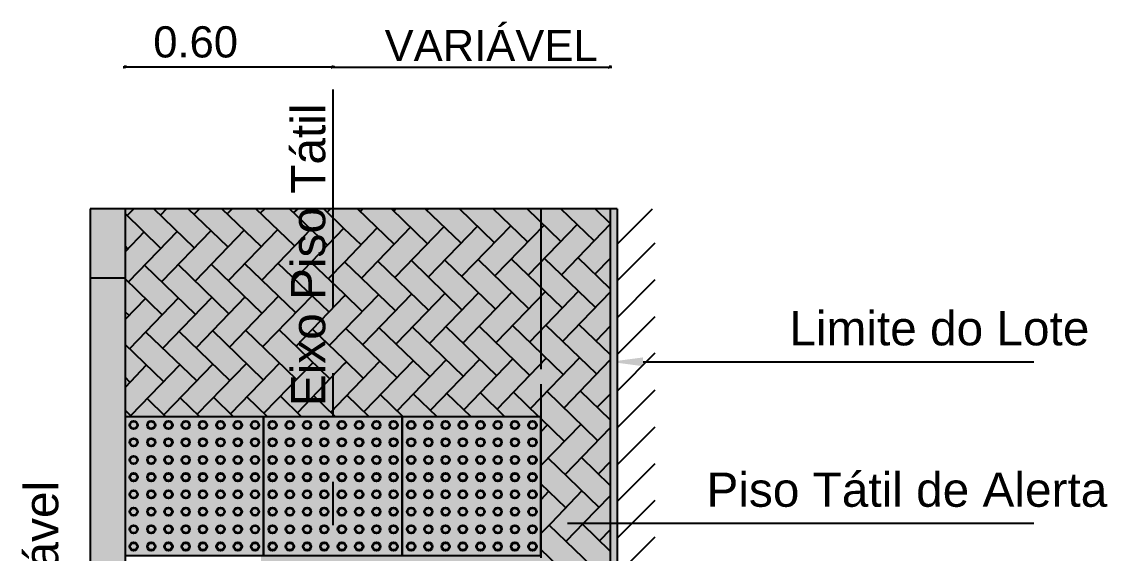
# Model space of a CAD drawing. Header units: feet. Extents: x 203667 to 205527, y 9204857 to 9205156.
# Drawn here: x 203745.495 to 203748.626, y 9204928.338 to 9204929.87 of the extents above; entities that cross this region are included whole.
import ezdxf

# ---------------------------------------------------------------- set-up
doc = ezdxf.new("R2010")
doc.units = ezdxf.units.FT
doc.header["$LTSCALE"] = 0.3
doc.header["$MEASUREMENT"] = 0
doc.layers.add('PDF_0', color=7, linetype='Continuous', true_color=0x929498)
doc.layers.add('PDF_A_Piso_Tatil', color=7, linetype='Continuous', true_color=0xffffa3)
for name, color, linetype in [('PDF_A_Cotas', 7, 'Continuous'), ('PDF_A_Texto', 7, 'Continuous'), ('PDF_Text', 7, 'Continuous')]:
    doc.layers.add(name, color=color, linetype=linetype)
doc.styles.add('PDF Arial', font='arial.ttf')

msp = doc.modelspace()

# ---------------------------------------------------------------- hatches: boundary and pattern name
at = {"layer": 'PDF_0', "transparency": 33554559}
for points in [[(203745.7982, 9204929.7431), (203745.7971, 9204929.7442), (203745.7876, 9204929.7347), (203745.7887, 9204929.7336)], [(203746.3882, 9204929.7336), (203746.3978, 9204929.7431), (203746.3967, 9204929.7442), (203746.3872, 9204929.7347)], [(203747.1866, 9204929.7347), (203747.1876, 9204929.7336), (203747.1972, 9204929.7431), (203747.1961, 9204929.7442)], [(203747.212, 9204929.3307), (203747.1919, 9204929.3307), (203747.1919, 9204926.7337), (203747.212, 9204926.7337)]]:
    msp.add_hatch(color=7, dxfattribs=at).paths.add_polyline_path(points)
at = {"layer": 'PDF_0', "true_color": 0xf7f7f7, "transparency": 33554559}
msp.add_hatch(color=7, dxfattribs=at).paths.add_polyline_path([(203747.1919, 9204929.3307), (203745.7929, 9204929.3307), (203745.7929, 9204928.7312), (203746.992, 9204928.7312), (203746.992, 9204928.3315), (203746.5997, 9204928.3315), (203746.5997, 9204926.7337), (203747.1919, 9204926.7337)])
at = {"layer": 'PDF_A_Cotas', "true_color": 0xdfdfdf, "transparency": 33554559}
msp.add_hatch(color=254, dxfattribs=at).paths.add_polyline_path([(203745.7929, 9204929.3307), (203745.6925, 9204929.3307), (203745.6925, 9204926.7337), (203745.7929, 9204926.7337)])
at = {"layer": 'PDF_A_Piso_Tatil', "transparency": 33554559}
msp.add_hatch(color=256, dxfattribs=at).paths.add_polyline_path([(203746.992, 9204928.7312), (203745.7929, 9204928.7312), (203745.7929, 9204928.3315), (203746.1852, 9204928.3315), (203746.1852, 9204926.7337), (203746.5997, 9204926.7337), (203746.5997, 9204928.3315), (203746.992, 9204928.3315)])

# ---------------------------------------------------------------- linework, layer by layer
at = {"layer": 'PDF_0', "color": 7, "lineweight": 25}
for points in [[(203746.3978, 9204929.7389), (203745.7876, 9204929.7389)], [(203745.7929, 9204929.7368), (203745.7929, 9204929.7442)], [(203746.3872, 9204929.7389), (203747.1972, 9204929.7389)], [(203746.3925, 9204929.7368), (203746.3925, 9204929.7442)], [(203746.3925, 9204929.7368), (203746.3925, 9204929.7442)], [(203747.1919, 9204929.7368), (203747.1919, 9204929.7442)], [(203745.6925, 9204929.3307), (203745.6925, 9204926.7337)], [(203747.212, 9204929.3307), (203745.6925, 9204929.3307)], [(203745.7929, 9204929.3307), (203745.7929, 9204926.7337)], [(203747.1919, 9204929.3307), (203747.1919, 9204926.7337)], [(203747.212, 9204929.2292), (203747.3145, 9204929.3307)], [(203747.212, 9204929.3307), (203747.212, 9204926.7337)], [(203747.212, 9204929.1235), (203747.3219, 9204929.2324)], [(203745.7929, 9204929.1309), (203745.6925, 9204929.1309)], [(203747.212, 9204929.0167), (203747.3219, 9204929.1267)], [(203747.212, 9204928.9109), (203747.3219, 9204929.0209)], [(203747.212, 9204928.8052), (203747.3219, 9204928.9152)], [(203747.212, 9204928.6995), (203747.3219, 9204928.8094)], [(203747.212, 9204928.5927), (203747.3219, 9204928.7026)], [(203747.212, 9204928.4869), (203747.3219, 9204928.5969)], [(203747.212, 9204928.3812), (203747.3219, 9204928.4911)], [(203747.212, 9204928.2754), (203747.3219, 9204928.3854)]]:
    msp.add_lwpolyline(points, dxfattribs=at)
at = {"layer": 'PDF_0', "color": 20, "lineweight": 25, "true_color": 0xf43d00}
for points in [[(203746.3925, 9204929.6744), (203746.3925, 9204929.0442)], [(203746.992, 9204929.3307), (203746.992, 9204928.8686)], [(203746.3925, 9204928.857), (203746.3925, 9204928.7322)], [(203746.992, 9204928.8253), (203746.992, 9204928.3251)], [(203746.3925, 9204928.544), (203746.3925, 9204928.4192)]]:
    msp.add_lwpolyline(points, dxfattribs=at)
at = {"layer": 'PDF_0', "color": 251, "lineweight": 25, "true_color": 0x636363}
for points in [[(203745.8183, 9204929.3307), (203745.7993, 9204929.3117)], [(203745.9928, 9204929.2187), (203745.8764, 9204929.3307)], [(203745.9124, 9204929.3307), (203745.8955, 9204929.3128)], [(203746.089, 9204929.2208), (203745.9748, 9204929.3307)], [(203746.0076, 9204929.3307), (203745.9917, 9204929.3149)], [(203746.1852, 9204929.2218), (203746.0721, 9204929.3307)], [(203746.1017, 9204929.3307), (203746.0869, 9204929.3159)], [(203746.2814, 9204929.2239), (203746.1704, 9204929.3307)], [(203746.1958, 9204929.3307), (203746.1831, 9204929.318)], [(203746.3777, 9204929.225), (203746.2677, 9204929.3307)], [(203746.291, 9204929.3307), (203746.2793, 9204929.3202)], [(203746.4252, 9204929.2736), (203746.366, 9204929.3307)], [(203746.3851, 9204929.3307), (203746.3756, 9204929.3212)], [(203746.5701, 9204929.2282), (203746.4633, 9204929.3307)], [(203746.4792, 9204929.3307), (203746.4718, 9204929.3233)], [(203746.6653, 9204929.2303), (203746.5617, 9204929.3307)], [(203746.5743, 9204929.3307), (203746.568, 9204929.3244)], [(203746.7615, 9204929.2324), (203746.6589, 9204929.3307)], [(203746.6685, 9204929.3307), (203746.6642, 9204929.3265)], [(203746.8577, 9204929.2335), (203746.7573, 9204929.3307)], [(203746.7626, 9204929.3307), (203746.7605, 9204929.3276)], [(203746.954, 9204929.2356), (203746.8546, 9204929.3307)], [(203746.8577, 9204929.3307), (203746.8567, 9204929.3297)], [(203747.0502, 9204929.2366), (203746.9529, 9204929.3307)], [(203747.1464, 9204929.2387), (203747.0502, 9204929.3307)], [(203747.1919, 9204929.2884), (203747.1485, 9204929.3307)], [(203745.8965, 9204929.2165), (203745.7929, 9204929.317)], [(203745.8479, 9204929.2641), (203745.7929, 9204929.207)], [(203745.9441, 9204929.2662), (203745.8024, 9204929.1193)], [(203746.0403, 9204929.2673), (203745.8987, 9204929.1214)], [(203746.1366, 9204929.2694), (203745.9949, 9204929.1224)], [(203746.2328, 9204929.2705), (203746.0911, 9204929.1245)], [(203746.329, 9204929.2726), (203746.1873, 9204929.1256)], [(203746.4242, 9204929.2747), (203746.2825, 9204929.1277)], [(203746.5204, 9204929.2758), (203746.4252, 9204929.1764), (203746.3787, 9204929.1288)], [(203746.4739, 9204929.2271), (203746.4252, 9204929.2736)], [(203746.6166, 9204929.2779), (203746.4749, 9204929.1309)], [(203746.7129, 9204929.2789), (203746.5712, 9204929.133)], [(203746.8091, 9204929.281), (203746.6674, 9204929.1341)], [(203746.9053, 9204929.2821), (203746.7636, 9204929.1362)], [(203747.0015, 9204929.2842), (203746.8598, 9204929.1372)], [(203747.0978, 9204929.2863), (203746.9561, 9204929.1393)], [(203747.1919, 9204929.2863), (203747.0523, 9204929.1415)], [(203745.8003, 9204929.2155), (203745.7929, 9204929.2229)], [(203745.9959, 9204929.0262), (203745.85, 9204929.1679)], [(203746.0922, 9204929.0283), (203745.9462, 9204929.17)], [(203746.1884, 9204929.0294), (203746.0414, 9204929.1711)], [(203746.2846, 9204929.0315), (203746.1376, 9204929.1732)], [(203746.3808, 9204929.0336), (203746.2339, 9204929.1742)], [(203746.4252, 9204929.0854), (203746.3301, 9204929.1764)], [(203746.5733, 9204929.0368), (203746.4263, 9204929.1785)], [(203746.6695, 9204929.0378), (203746.5225, 9204929.1795)], [(203746.7647, 9204929.0399), (203746.6188, 9204929.1816)], [(203746.8609, 9204929.0421), (203746.715, 9204929.1827)], [(203746.9571, 9204929.0431), (203746.8112, 9204929.1848)], [(203747.0534, 9204929.0452), (203746.9064, 9204929.1869)], [(203747.1496, 9204929.0463), (203747.0026, 9204929.188)], [(203747.1919, 9204929.1002), (203747.0988, 9204929.1901)], [(203747.1919, 9204929.188), (203747.1475, 9204929.1425)], [(203745.8997, 9204929.0251), (203745.7929, 9204929.1288)], [(203745.8511, 9204929.0717), (203745.7929, 9204929.0114)], [(203745.9473, 9204929.0738), (203745.8056, 9204928.9268)], [(203746.0435, 9204929.0748), (203745.9018, 9204928.9289)], [(203746.1397, 9204929.077), (203745.9981, 9204928.93)], [(203746.236, 9204929.0791), (203746.0943, 9204928.9321)], [(203746.3322, 9204929.0801), (203746.1905, 9204928.9342)], [(203746.4284, 9204929.0822), (203746.4252, 9204929.0791), (203746.2867, 9204928.9353)], [(203746.5236, 9204929.0833), (203746.4252, 9204928.9807), (203746.383, 9204928.9374)], [(203746.4771, 9204929.0347), (203746.4252, 9204929.0854)], [(203746.6198, 9204929.0854), (203746.4781, 9204928.9384)], [(203746.716, 9204929.0875), (203746.5743, 9204928.9406)], [(203746.8123, 9204929.0886), (203746.6706, 9204928.9416)], [(203746.9085, 9204929.0907), (203746.7668, 9204928.9437)], [(203747.0047, 9204929.0918), (203746.863, 9204928.9458)], [(203747.1009, 9204929.0939), (203746.9592, 9204928.9469)], [(203747.1919, 9204929.0907), (203747.0555, 9204928.949)], [(203745.8045, 9204929.023), (203745.7929, 9204929.0336)], [(203746.0002, 9204928.8348), (203745.8532, 9204928.9754)], [(203746.0953, 9204928.8359), (203745.9494, 9204928.9776)], [(203746.1916, 9204928.838), (203746.0456, 9204928.9797)], [(203746.2878, 9204928.839), (203746.1408, 9204928.9807)], [(203746.384, 9204928.8412), (203746.237, 9204928.9828)], [(203746.4252, 9204928.8961), (203746.3333, 9204928.9839)], [(203746.5765, 9204928.8443), (203746.4295, 9204928.986)], [(203746.6727, 9204928.8464), (203746.5257, 9204928.9881)], [(203746.7689, 9204928.8475), (203746.6219, 9204928.9892)], [(203746.8651, 9204928.8496), (203746.7182, 9204928.9913)], [(203746.9603, 9204928.8507), (203746.8144, 9204928.9924)], [(203747.0565, 9204928.8528), (203746.9106, 9204928.9945)], [(203747.1528, 9204928.8549), (203747.0068, 9204928.9955)], [(203747.1919, 9204928.9109), (203747.102, 9204928.9977)], [(203747.1919, 9204928.9924), (203747.1517, 9204928.9501)], [(203745.9039, 9204928.8327), (203745.7929, 9204928.9395)], [(203745.8542, 9204928.8803), (203745.7929, 9204928.8158)], [(203745.9505, 9204928.8813), (203745.8088, 9204928.7344)], [(203746.0467, 9204928.8835), (203745.905, 9204928.7365)], [(203746.1429, 9204928.8845), (203746.0012, 9204928.7386)], [(203746.2391, 9204928.8866), (203746.0974, 9204928.7396)], [(203746.3354, 9204928.8877), (203746.1937, 9204928.7418)], [(203746.4252, 9204928.8835), (203746.2899, 9204928.7428)], [(203746.4802, 9204928.8422), (203746.4252, 9204928.8961)], [(203746.5278, 9204928.8919), (203746.4252, 9204928.7851)], [(203746.4316, 9204928.8898), (203746.4252, 9204928.8835)], [(203746.624, 9204928.893), (203746.4823, 9204928.747)], [(203746.7192, 9204928.8951), (203746.5775, 9204928.7481)], [(203746.8154, 9204928.8961), (203746.6737, 9204928.7502)], [(203746.9117, 9204928.8983), (203746.77, 9204928.7513)], [(203747.0079, 9204928.9004), (203746.8662, 9204928.7534)], [(203747.1041, 9204928.9014), (203746.9624, 9204928.7555)], [(203747.1919, 9204928.8951), (203747.0586, 9204928.7566)], [(203745.8077, 9204928.8306), (203745.7929, 9204928.8454)], [(203746.1059, 9204928.7312), (203746.0488, 9204928.7872)], [(203746.2042, 9204928.7312), (203746.145, 9204928.7883)], [(203746.3015, 9204928.7312), (203746.2413, 9204928.7904)], [(203746.3999, 9204928.7312), (203746.3364, 9204928.7925)], [(203746.4972, 9204928.7312), (203746.4327, 9204928.7936)], [(203746.5955, 9204928.7312), (203746.5289, 9204928.7957)], [(203746.6928, 9204928.7312), (203746.6251, 9204928.7967)], [(203746.7911, 9204928.7312), (203746.7213, 9204928.7989)], [(203746.8884, 9204928.7312), (203746.8176, 9204928.801)], [(203746.9867, 9204928.7312), (203746.9138, 9204928.802)], [(203747.1559, 9204928.6625), (203747.01, 9204928.8041)], [(203747.1919, 9204928.7227), (203747.1062, 9204928.8052)], [(203747.1919, 9204928.7967), (203747.1549, 9204928.7587)], [(203745.9103, 9204928.7312), (203745.8564, 9204928.7841)], [(203746.0086, 9204928.7312), (203745.9526, 9204928.7851)], [(203746.4252, 9204928.7851), (203746.3861, 9204928.7449)], [(203745.813, 9204928.7312), (203745.7929, 9204928.7502)], [(203747.0608, 9204928.6603), (203746.992, 9204928.7259)], [(203747.1073, 9204928.709), (203746.992, 9204928.5905)], [(203747.0111, 9204928.7079), (203746.992, 9204928.6878)], [(203747.1919, 9204928.6995), (203747.0618, 9204928.5641)], [(203747.1602, 9204928.47), (203747.0132, 9204928.6117)], [(203747.1919, 9204928.5334), (203747.1094, 9204928.6138)], [(203747.1919, 9204928.6011), (203747.158, 9204928.5662)], [(203747.0639, 9204928.4689), (203746.992, 9204928.5377)], [(203747.0142, 9204928.5155), (203746.992, 9204928.4922)], [(203747.1105, 9204928.5176), (203747.0216, 9204928.4245)], [(203747.1919, 9204928.5038), (203747.1157, 9204928.4245)], [(203747.0216, 9204928.4245), (203746.992, 9204928.3949)], [(203747.1633, 9204928.2776), (203747.0163, 9204928.4192)], [(203747.1157, 9204928.4245), (203747.065, 9204928.3727)], [(203747.1919, 9204928.3442), (203747.1126, 9204928.4214)], [(203747.1919, 9204928.4055), (203747.1612, 9204928.3738)], [(203747.0671, 9204928.2765), (203746.992, 9204928.3484)]]:
    msp.add_lwpolyline(points, dxfattribs=at)
at = {"layer": 'PDF_0', "color": 7, "lineweight": 25}
for points in [[(203745.7929, 9204928.3315), (203746.1926, 9204928.3315), (203746.1926, 9204928.7312), (203745.7929, 9204928.7312)], [(203746.1926, 9204928.3315), (203746.5923, 9204928.3315), (203746.5923, 9204928.7312), (203746.1926, 9204928.7312)], [(203746.5923, 9204928.3315), (203746.992, 9204928.3315), (203746.992, 9204928.7312), (203746.5923, 9204928.7312)]]:
    msp.add_lwpolyline(points, close=True, dxfattribs=at)
for centre, radius in [((203745.8178, 9204928.7074), 0.0122), ((203745.8178, 9204928.7074), 0.01), ((203745.8685, 9204928.7074), 0.0122), ((203745.8685, 9204928.7074), 0.01), ((203745.9182, 9204928.7074), 0.0122), ((203745.9182, 9204928.7074), 0.01), ((203745.9679, 9204928.7074), 0.0122), ((203745.9679, 9204928.7074), 0.01), ((203746.0176, 9204928.7074), 0.0122), ((203746.0176, 9204928.7074), 0.01), ((203746.0684, 9204928.7074), 0.0122), ((203746.0684, 9204928.7074), 0.01), ((203746.1181, 9204928.7074), 0.0122), ((203746.1181, 9204928.7074), 0.01), ((203746.1678, 9204928.7074), 0.0122), ((203746.1678, 9204928.7074), 0.01), ((203746.2185, 9204928.7074), 0.0122), ((203746.2185, 9204928.7074), 0.01), ((203746.2682, 9204928.7074), 0.0122), ((203746.2682, 9204928.7074), 0.01), ((203746.3179, 9204928.7074), 0.0122), ((203746.3179, 9204928.7074), 0.01), ((203746.3676, 9204928.7074), 0.0122), ((203746.3676, 9204928.7074), 0.01), ((203746.4184, 9204928.7074), 0.0122), ((203746.4184, 9204928.7074), 0.01), ((203746.4681, 9204928.7074), 0.0122), ((203746.4681, 9204928.7074), 0.01), ((203746.5178, 9204928.7074), 0.0122), ((203746.5178, 9204928.7074), 0.01), ((203746.5675, 9204928.7074), 0.0122), ((203746.5675, 9204928.7074), 0.01), ((203746.6182, 9204928.7074), 0.0122), ((203746.6182, 9204928.7074), 0.01), ((203746.6679, 9204928.7074), 0.0122), ((203746.6679, 9204928.7074), 0.01), ((203746.7176, 9204928.7074), 0.0122), ((203746.7176, 9204928.7074), 0.01), ((203746.7673, 9204928.7074), 0.0122), ((203746.7673, 9204928.7074), 0.01), ((203746.8181, 9204928.7074), 0.0122), ((203746.8181, 9204928.7074), 0.01), ((203746.8678, 9204928.7074), 0.0122), ((203746.8678, 9204928.7074), 0.01), ((203746.9175, 9204928.7074), 0.0122), ((203746.9175, 9204928.7074), 0.01), ((203746.9682, 9204928.7074), 0.0122), ((203746.9682, 9204928.7074), 0.01), ((203745.8178, 9204928.6577), 0.0122), ((203745.8178, 9204928.6577), 0.01), ((203745.8685, 9204928.6577), 0.0122), ((203745.8685, 9204928.6577), 0.01), ((203745.9182, 9204928.6577), 0.0122), ((203745.9182, 9204928.6577), 0.01), ((203745.9679, 9204928.6577), 0.0122), ((203745.9679, 9204928.6577), 0.01), ((203746.0176, 9204928.6577), 0.0122), ((203746.0176, 9204928.6577), 0.01), ((203746.0684, 9204928.6577), 0.0122), ((203746.0684, 9204928.6577), 0.01), ((203746.1181, 9204928.6577), 0.0122), ((203746.1181, 9204928.6577), 0.01), ((203746.1678, 9204928.6577), 0.0122), ((203746.1678, 9204928.6577), 0.01), ((203746.2185, 9204928.6577), 0.0122), ((203746.2185, 9204928.6577), 0.01), ((203746.2682, 9204928.6577), 0.0122), ((203746.2682, 9204928.6577), 0.01), ((203746.3179, 9204928.6577), 0.0122), ((203746.3179, 9204928.6577), 0.01), ((203746.3676, 9204928.6577), 0.0122), ((203746.3676, 9204928.6577), 0.01), ((203746.4184, 9204928.6577), 0.0122), ((203746.4184, 9204928.6577), 0.01), ((203746.4681, 9204928.6577), 0.0122), ((203746.4681, 9204928.6577), 0.01), ((203746.5178, 9204928.6577), 0.0122), ((203746.5178, 9204928.6577), 0.01), ((203746.5675, 9204928.6577), 0.0122), ((203746.5675, 9204928.6577), 0.01), ((203746.6182, 9204928.6577), 0.0122), ((203746.6182, 9204928.6577), 0.01), ((203746.6679, 9204928.6577), 0.0122), ((203746.6679, 9204928.6577), 0.01), ((203746.7176, 9204928.6577), 0.0122), ((203746.7176, 9204928.6577), 0.01), ((203746.7673, 9204928.6577), 0.0122), ((203746.7673, 9204928.6577), 0.01), ((203746.8181, 9204928.6577), 0.0122), ((203746.8181, 9204928.6577), 0.01), ((203746.8678, 9204928.6577), 0.0122), ((203746.8678, 9204928.6577), 0.01), ((203746.9175, 9204928.6577), 0.0122), ((203746.9175, 9204928.6577), 0.01), ((203746.9682, 9204928.6577), 0.0122), ((203746.9682, 9204928.6577), 0.01), ((203745.8178, 9204928.6069), 0.0122), ((203745.8178, 9204928.6069), 0.01), ((203745.8685, 9204928.6069), 0.0122), ((203745.8685, 9204928.6069), 0.01), ((203745.9182, 9204928.6069), 0.0122), ((203745.9182, 9204928.6069), 0.01), ((203745.9679, 9204928.6069), 0.0122), ((203745.9679, 9204928.6069), 0.01), ((203746.0176, 9204928.6069), 0.0122), ((203746.0176, 9204928.6069), 0.01), ((203746.0684, 9204928.6069), 0.0122), ((203746.0684, 9204928.6069), 0.01), ((203746.1181, 9204928.6069), 0.0122), ((203746.1181, 9204928.6069), 0.01), ((203746.1678, 9204928.6069), 0.0122), ((203746.1678, 9204928.6069), 0.01), ((203746.2185, 9204928.6069), 0.0122), ((203746.2185, 9204928.6069), 0.01), ((203746.2682, 9204928.6069), 0.0122), ((203746.2682, 9204928.6069), 0.01), ((203746.3179, 9204928.6069), 0.0122), ((203746.3179, 9204928.6069), 0.01), ((203746.3676, 9204928.6069), 0.0122), ((203746.3676, 9204928.6069), 0.01), ((203746.4184, 9204928.6069), 0.0122), ((203746.4184, 9204928.6069), 0.01), ((203746.4681, 9204928.6069), 0.0122), ((203746.4681, 9204928.6069), 0.01), ((203746.5178, 9204928.6069), 0.0122), ((203746.5178, 9204928.6069), 0.01), ((203746.5675, 9204928.6069), 0.0122), ((203746.5675, 9204928.6069), 0.01), ((203746.6182, 9204928.6069), 0.0122), ((203746.6182, 9204928.6069), 0.01), ((203746.6679, 9204928.6069), 0.0122), ((203746.6679, 9204928.6069), 0.01), ((203746.7176, 9204928.6069), 0.0122), ((203746.7176, 9204928.6069), 0.01), ((203746.7673, 9204928.6069), 0.0122), ((203746.7673, 9204928.6069), 0.01), ((203746.8181, 9204928.6069), 0.0122), ((203746.8181, 9204928.6069), 0.01), ((203746.8678, 9204928.6069), 0.0122), ((203746.8678, 9204928.6069), 0.01), ((203746.9175, 9204928.6069), 0.0122), ((203746.9175, 9204928.6069), 0.01), ((203746.9682, 9204928.6069), 0.0122), ((203746.9682, 9204928.6069), 0.01), ((203745.8178, 9204928.5572), 0.0122), ((203745.8178, 9204928.5572), 0.01), ((203745.8685, 9204928.5572), 0.0122), ((203745.8685, 9204928.5572), 0.01), ((203745.9182, 9204928.5572), 0.0122), ((203745.9182, 9204928.5572), 0.01), ((203745.9679, 9204928.5572), 0.0122), ((203745.9679, 9204928.5572), 0.01), ((203746.0176, 9204928.5572), 0.0122), ((203746.0176, 9204928.5572), 0.01), ((203746.0684, 9204928.5572), 0.0122), ((203746.0684, 9204928.5572), 0.01), ((203746.1181, 9204928.5572), 0.0122), ((203746.1181, 9204928.5572), 0.01), ((203746.1678, 9204928.5572), 0.0122), ((203746.1678, 9204928.5572), 0.01), ((203746.2185, 9204928.5572), 0.0122), ((203746.2185, 9204928.5572), 0.01), ((203746.2682, 9204928.5572), 0.0122), ((203746.2682, 9204928.5572), 0.01), ((203746.3179, 9204928.5572), 0.0122), ((203746.3179, 9204928.5572), 0.01), ((203746.3676, 9204928.5572), 0.0122), ((203746.3676, 9204928.5572), 0.01), ((203746.4184, 9204928.5572), 0.0122), ((203746.4184, 9204928.5572), 0.01), ((203746.4681, 9204928.5572), 0.0122), ((203746.4681, 9204928.5572), 0.01), ((203746.5178, 9204928.5572), 0.0122), ((203746.5178, 9204928.5572), 0.01), ((203746.5675, 9204928.5572), 0.0122), ((203746.5675, 9204928.5572), 0.01), ((203746.6182, 9204928.5572), 0.0122), ((203746.6182, 9204928.5572), 0.01), ((203746.6679, 9204928.5572), 0.0122), ((203746.6679, 9204928.5572), 0.01), ((203746.7176, 9204928.5572), 0.0122), ((203746.7176, 9204928.5572), 0.01), ((203746.7673, 9204928.5572), 0.0122), ((203746.7673, 9204928.5572), 0.01), ((203746.8181, 9204928.5572), 0.0122), ((203746.8181, 9204928.5572), 0.01), ((203746.8678, 9204928.5572), 0.0122), ((203746.8678, 9204928.5572), 0.01), ((203746.9175, 9204928.5572), 0.0122), ((203746.9175, 9204928.5572), 0.01), ((203746.9682, 9204928.5572), 0.0122), ((203746.9682, 9204928.5572), 0.01), ((203745.8178, 9204928.5075), 0.0122), ((203745.8178, 9204928.5075), 0.01), ((203745.8685, 9204928.5075), 0.0122), ((203745.8685, 9204928.5075), 0.01), ((203745.9182, 9204928.5075), 0.0122), ((203745.9182, 9204928.5075), 0.01), ((203745.9679, 9204928.5075), 0.0122), ((203745.9679, 9204928.5075), 0.01), ((203746.0176, 9204928.5075), 0.0122), ((203746.0176, 9204928.5075), 0.01), ((203746.0684, 9204928.5075), 0.0122), ((203746.0684, 9204928.5075), 0.01), ((203746.1181, 9204928.5075), 0.0122), ((203746.1181, 9204928.5075), 0.01), ((203746.1678, 9204928.5075), 0.0122), ((203746.1678, 9204928.5075), 0.01), ((203746.2185, 9204928.5075), 0.0122), ((203746.2185, 9204928.5075), 0.01), ((203746.2682, 9204928.5075), 0.0122), ((203746.2682, 9204928.5075), 0.01), ((203746.3179, 9204928.5075), 0.0122), ((203746.3179, 9204928.5075), 0.01), ((203746.3676, 9204928.5075), 0.0122), ((203746.3676, 9204928.5075), 0.01), ((203746.4184, 9204928.5075), 0.0122), ((203746.4184, 9204928.5075), 0.01), ((203746.4681, 9204928.5075), 0.0122), ((203746.4681, 9204928.5075), 0.01), ((203746.5178, 9204928.5075), 0.0122), ((203746.5178, 9204928.5075), 0.01), ((203746.5675, 9204928.5075), 0.0122), ((203746.5675, 9204928.5075), 0.01), ((203746.6182, 9204928.5075), 0.0122), ((203746.6182, 9204928.5075), 0.01), ((203746.6679, 9204928.5075), 0.0122), ((203746.6679, 9204928.5075), 0.01), ((203746.7176, 9204928.5075), 0.0122), ((203746.7176, 9204928.5075), 0.01), ((203746.7673, 9204928.5075), 0.0122), ((203746.7673, 9204928.5075), 0.01), ((203746.8181, 9204928.5075), 0.0122), ((203746.8181, 9204928.5075), 0.01), ((203746.8678, 9204928.5075), 0.0122), ((203746.8678, 9204928.5075), 0.01), ((203746.9175, 9204928.5075), 0.0122), ((203746.9175, 9204928.5075), 0.01), ((203746.9682, 9204928.5075), 0.0122), ((203746.9682, 9204928.5075), 0.01), ((203745.8178, 9204928.4578), 0.0122), ((203745.8178, 9204928.4578), 0.01), ((203745.8685, 9204928.4578), 0.0122), ((203745.8685, 9204928.4578), 0.01), ((203745.9182, 9204928.4578), 0.0122), ((203745.9182, 9204928.4578), 0.01), ((203745.9679, 9204928.4578), 0.0122), ((203745.9679, 9204928.4578), 0.01), ((203746.0176, 9204928.4578), 0.0122), ((203746.0176, 9204928.4578), 0.01), ((203746.0684, 9204928.4578), 0.0122), ((203746.0684, 9204928.4578), 0.01), ((203746.1181, 9204928.4578), 0.0122), ((203746.1181, 9204928.4578), 0.01), ((203746.1678, 9204928.4578), 0.0122), ((203746.1678, 9204928.4578), 0.01), ((203746.2185, 9204928.4578), 0.0122), ((203746.2185, 9204928.4578), 0.01), ((203746.2682, 9204928.4578), 0.0122), ((203746.2682, 9204928.4578), 0.01), ((203746.3179, 9204928.4578), 0.0122), ((203746.3179, 9204928.4578), 0.01), ((203746.3676, 9204928.4578), 0.0122), ((203746.3676, 9204928.4578), 0.01), ((203746.4184, 9204928.4578), 0.0122), ((203746.4184, 9204928.4578), 0.01), ((203746.4681, 9204928.4578), 0.0122), ((203746.4681, 9204928.4578), 0.01), ((203746.5178, 9204928.4578), 0.0122), ((203746.5178, 9204928.4578), 0.01), ((203746.5675, 9204928.4578), 0.0122), ((203746.5675, 9204928.4578), 0.01), ((203746.6182, 9204928.4578), 0.0122), ((203746.6182, 9204928.4578), 0.01), ((203746.6679, 9204928.4578), 0.0122), ((203746.6679, 9204928.4578), 0.01), ((203746.7176, 9204928.4578), 0.0122), ((203746.7176, 9204928.4578), 0.01), ((203746.7673, 9204928.4578), 0.0122), ((203746.7673, 9204928.4578), 0.01), ((203746.8181, 9204928.4578), 0.0122), ((203746.8181, 9204928.4578), 0.01), ((203746.8678, 9204928.4578), 0.0122), ((203746.8678, 9204928.4578), 0.01), ((203746.9175, 9204928.4578), 0.0122), ((203746.9175, 9204928.4578), 0.01), ((203746.9682, 9204928.4578), 0.0122), ((203746.9682, 9204928.4578), 0.01), ((203745.8178, 9204928.4071), 0.0122), ((203745.8178, 9204928.4071), 0.01), ((203745.8685, 9204928.4071), 0.0122), ((203745.8685, 9204928.4071), 0.01), ((203745.9182, 9204928.4071), 0.0122), ((203745.9182, 9204928.4071), 0.01), ((203745.9679, 9204928.4071), 0.0122), ((203745.9679, 9204928.4071), 0.01), ((203746.0176, 9204928.4071), 0.0122), ((203746.0176, 9204928.4071), 0.01), ((203746.0684, 9204928.4071), 0.0122), ((203746.0684, 9204928.4071), 0.01), ((203746.1181, 9204928.4071), 0.0122), ((203746.1181, 9204928.4071), 0.01), ((203746.1678, 9204928.4071), 0.0122), ((203746.1678, 9204928.4071), 0.01), ((203746.2185, 9204928.4071), 0.0122), ((203746.2185, 9204928.4071), 0.01), ((203746.2682, 9204928.4071), 0.0122), ((203746.2682, 9204928.4071), 0.01), ((203746.3179, 9204928.4071), 0.0122), ((203746.3179, 9204928.4071), 0.01), ((203746.3676, 9204928.4071), 0.0122), ((203746.3676, 9204928.4071), 0.01), ((203746.4184, 9204928.4071), 0.0122), ((203746.4184, 9204928.4071), 0.01), ((203746.4681, 9204928.4071), 0.0122), ((203746.4681, 9204928.4071), 0.01), ((203746.5178, 9204928.4071), 0.0122), ((203746.5178, 9204928.4071), 0.01), ((203746.5675, 9204928.4071), 0.0122), ((203746.5675, 9204928.4071), 0.01), ((203746.6182, 9204928.4071), 0.0122), ((203746.6182, 9204928.4071), 0.01), ((203746.6679, 9204928.4071), 0.0122), ((203746.6679, 9204928.4071), 0.01), ((203746.7176, 9204928.4071), 0.0122), ((203746.7176, 9204928.4071), 0.01), ((203746.7673, 9204928.4071), 0.0122), ((203746.7673, 9204928.4071), 0.01), ((203746.8181, 9204928.4071), 0.0122), ((203746.8181, 9204928.4071), 0.01), ((203746.8678, 9204928.4071), 0.0122), ((203746.8678, 9204928.4071), 0.01), ((203746.9175, 9204928.4071), 0.0122), ((203746.9175, 9204928.4071), 0.01), ((203746.9682, 9204928.4071), 0.0122), ((203746.9682, 9204928.4071), 0.01), ((203745.8178, 9204928.3574), 0.0122), ((203745.8178, 9204928.3574), 0.01), ((203745.8685, 9204928.3574), 0.0122), ((203745.8685, 9204928.3574), 0.01), ((203745.9182, 9204928.3574), 0.0122), ((203745.9182, 9204928.3574), 0.01), ((203745.9679, 9204928.3574), 0.0122), ((203745.9679, 9204928.3574), 0.01), ((203746.0176, 9204928.3574), 0.0122), ((203746.0176, 9204928.3574), 0.01), ((203746.0684, 9204928.3574), 0.0122), ((203746.0684, 9204928.3574), 0.01), ((203746.1181, 9204928.3574), 0.0122), ((203746.1181, 9204928.3574), 0.01), ((203746.1678, 9204928.3574), 0.0122), ((203746.1678, 9204928.3574), 0.01), ((203746.2185, 9204928.3574), 0.0122), ((203746.2185, 9204928.3574), 0.01), ((203746.2682, 9204928.3574), 0.0122), ((203746.2682, 9204928.3574), 0.01), ((203746.3179, 9204928.3574), 0.0122), ((203746.3179, 9204928.3574), 0.01), ((203746.3676, 9204928.3574), 0.0122), ((203746.3676, 9204928.3574), 0.01), ((203746.4184, 9204928.3574), 0.0122), ((203746.4184, 9204928.3574), 0.01), ((203746.4681, 9204928.3574), 0.0122), ((203746.4681, 9204928.3574), 0.01), ((203746.5178, 9204928.3574), 0.0122), ((203746.5178, 9204928.3574), 0.01), ((203746.5675, 9204928.3574), 0.0122), ((203746.5675, 9204928.3574), 0.01), ((203746.6182, 9204928.3574), 0.0122), ((203746.6182, 9204928.3574), 0.01), ((203746.6679, 9204928.3574), 0.0122), ((203746.6679, 9204928.3574), 0.01), ((203746.7176, 9204928.3574), 0.0122), ((203746.7176, 9204928.3574), 0.01), ((203746.7673, 9204928.3574), 0.0122), ((203746.7673, 9204928.3574), 0.01), ((203746.8181, 9204928.3574), 0.0122), ((203746.8181, 9204928.3574), 0.01), ((203746.8678, 9204928.3574), 0.0122), ((203746.8678, 9204928.3574), 0.01), ((203746.9175, 9204928.3574), 0.0122), ((203746.9175, 9204928.3574), 0.01), ((203746.9682, 9204928.3574), 0.0122), ((203746.9682, 9204928.3574), 0.01)]:
    msp.add_circle(centre, radius, dxfattribs=at)
at = {"layer": 'PDF_A_Texto', "lineweight": 25}
for points in [[(203747.287, 9204928.8898), (203748.4143, 9204928.8898)], [(203747.0692, 9204928.4245), (203748.4143, 9204928.4245)]]:
    msp.add_lwpolyline(points, dxfattribs=at)
at = {"layer": 'PDF_A_Texto', "transparency": 33554559}
for points in [[(203747.1919, 9204928.8898), (203747.287, 9204928.9025), (203747.287, 9204928.8771)], [(203746.992, 9204928.4245), (203747.0692, 9204928.4372), (203747.0692, 9204928.4118)]]:
    msp.add_solid(points, dxfattribs=at)

# ---------------------------------------------------------------- texts
at = {"layer": 'PDF_Text', "attachment_point": 7, "style": 'PDF Arial'}
for s, insert, char_height in [('0.60', (203745.8743, 9204929.7659), 0.08993), ('VARIÁVEL', (203746.5416, 9204929.7569), 0.08993), ('Limite do Lote', (203747.709, 9204928.9358), 0.098625), ('Piso Tátil de Alerta', (203747.47, 9204928.4705), 0.098612)]:
    msp.add_mtext(s, dxfattribs=dict(at, insert=insert, char_height=char_height))
at = {"layer": 'PDF_Text', "char_height": 0.098612, "attachment_point": 7, "rotation": 90, "style": 'PDF Arial'}
for s, insert in [('Eixo Piso Tátil', (203746.3719, 9204928.7618)), ('Leito Carroçável', (203745.6308, 9204927.5437))]:
    msp.add_mtext(s, dxfattribs=dict(at, insert=insert))

doc.saveas('drawing.dxf')
